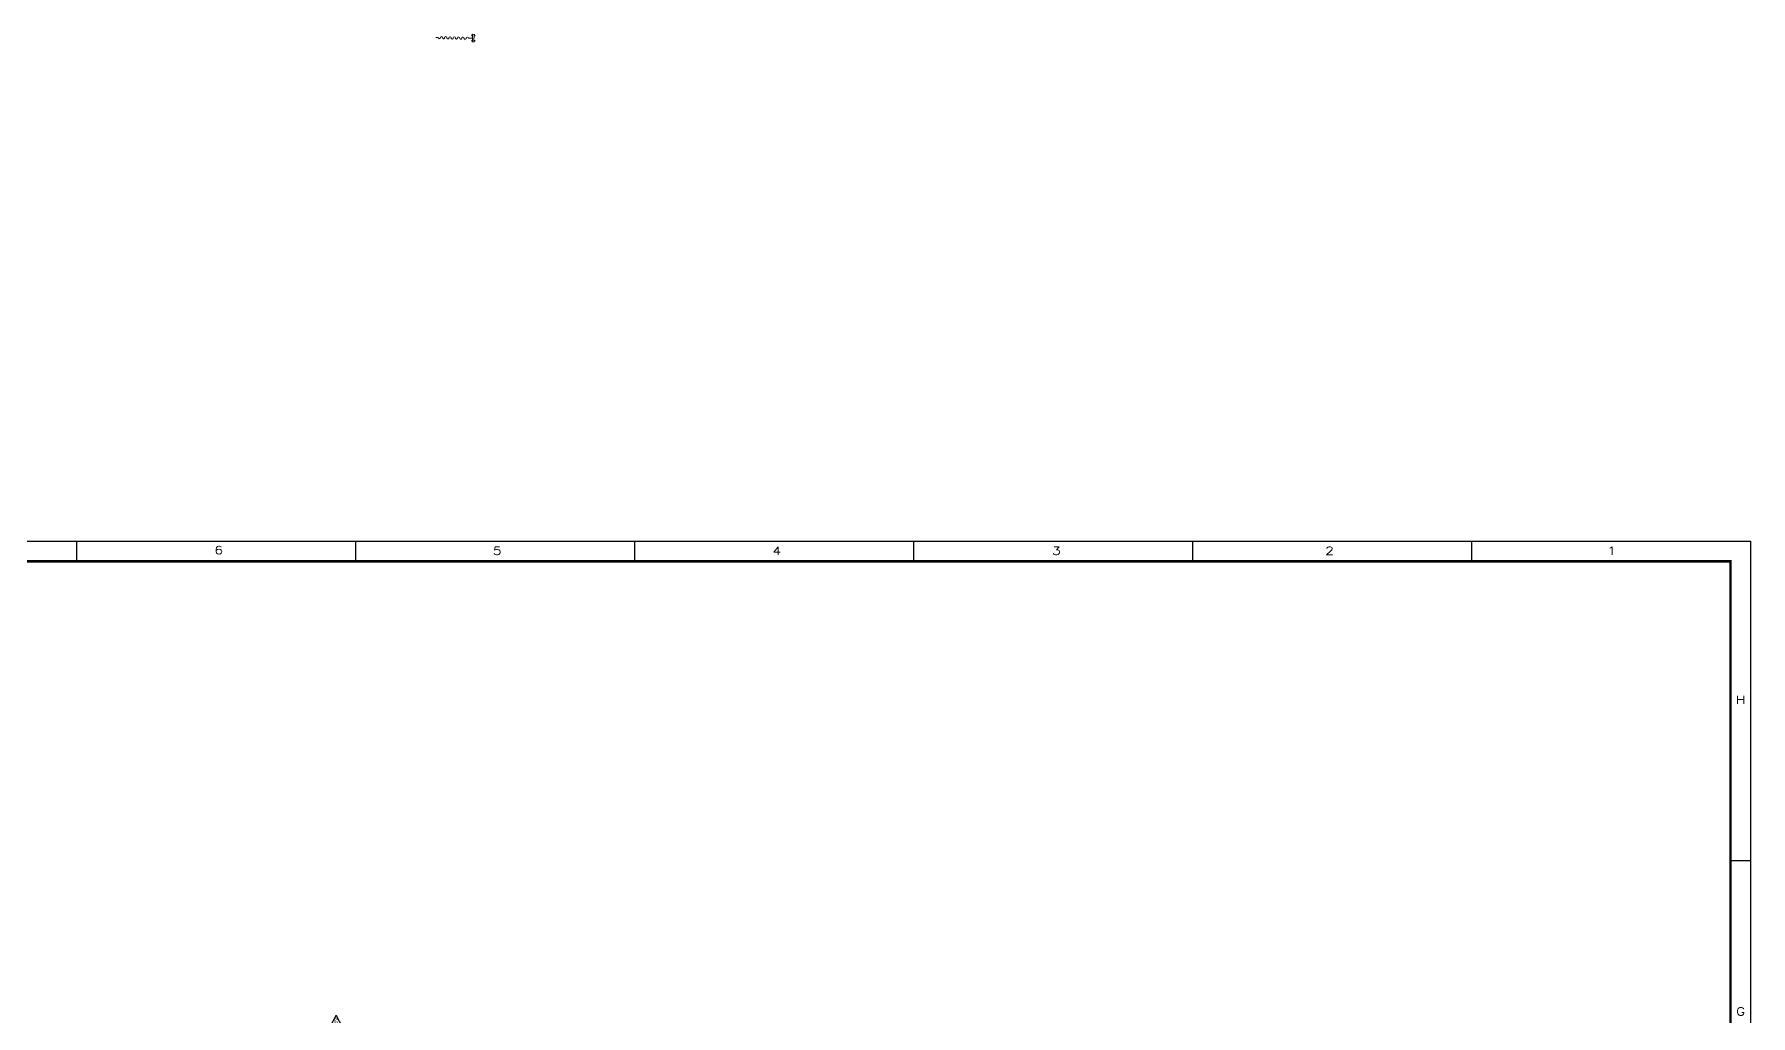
# Model space of a CAD drawing. Header units: millimetres. Extents: x -6754 to 5895, y -4820 to 1016.
# Drawn here: x -2584 to -1095, y -888 to -37 of the extents above; entities that cross this region are included whole.
import ezdxf
from ezdxf.enums import TextEntityAlignment as Align

# ---------------------------------------------------------------- set-up
doc = ezdxf.new("R2010")
doc.units = ezdxf.units.MM
doc.layers.get('0').update_dxf_attribs({"linetype": 'CONTINUOUS'})
for name, color, linetype in [('A---CREFD------', 7, 'CONTINUOUS'), ('A---CREFD-TEXT-25-35', 2, 'CONTINUOUS'), ('P---PLINB-CHWR041', 7, 'CONTINUOUS'), ('TRANS_IN', 7, 'CONTINUOUS')]:
    doc.layers.add(name, color=color, linetype=linetype)
doc.styles.add('ISO', font='isocp')
doc.styles.add('ROMANS', font='romans.shx')
doc.styles.get("Standard").update_dxf_attribs({"font": 'arial.ttf'})

# ---------------------------------------------------------------- blocks, each defined once
blk = doc.blocks.new('phi-a1praj')
at = {"color": 7}
for p, q in [((429.08, 589.03), (429.08, 594)), ((497.73, 589.03), (497.73, 594)), ((566.39, 589.03), (566.39, 594)), ((635.04, 589.03), (635.04, 594)), ((703.69, 589.03), (703.69, 594)), ((772.35, 589.03), (772.35, 594)), ((836.03, 589.03), (25.12, 589.03)), ((836.03, 4.97), (836.03, 589.03)), ((836.03, 515.4), (841, 515.4))]:
    blk.add_line(p, q, dxfattribs=at)
blk.add_lwpolyline([(0, 594), (841, 594), (841, 0), (0, 0)], close=True)
at = {"color": 7, "const_width": 0.597}
blk.add_lwpolyline([(836.03, 4.97), (836.03, 589.03), (25.12, 589.03), (25.12, 4.97)], close=True, dxfattribs=at)
at = {"color": 7, "style": 'ROMANS', "width": 1.25}
for s, p in [('6', (463.99, 591.8)), ('5', (532.53, 591.64)), ('4', (601.33, 591.64)), ('3', (670.17, 591.64)), ('2', (737.37, 591.64)), ('1', (806.8, 591.64)), ('H', (838.54, 554.97)), ('G', (838.54, 478.27))]:
    blk.add_text(s, height=1.99, dxfattribs=at).set_placement(p, align=Align.MIDDLE)
at = {"style": 'ISO', "flags": 1}
for tag, p in [('$UR', (836.03, 589.03)), ('$LL', (25.12, 4.97)), ('$INSERT', (836.03, 4.97))]:
    blk.add_attdef(tag, p, '', height=2.5, dxfattribs=at)
blk = doc.blocks.new('TYDTY')
at = {"layer": 'TRANS_IN', "linetype": 'Continuous'}
blk.add_lwpolyline([(13524, 989.3), (13524, 979.3), (13574.7, 979.3), (13584, 984.3), (13574.7, 989.3)], close=True, dxfattribs=at)
blk = doc.blocks.new('phi_15404647764')
at = {"color": 0, "linetype": 'ByBlock'}
blk.add_blockref('TYDTY', (-13584, -984.3), dxfattribs=at)
at = {"color": 7}
for tag, p in [('USAGE', (-53.5, -3.1)), ('MEDIA', (-53.3, 1))]:
    blk.add_attdef(tag, p, '', height=3.2, dxfattribs=at)
at = {"flags": 1}
blk.add_attdef('PHI_CONNECTIONPOINT', (0, 0), '', height=0.1, dxfattribs=at)

msp = doc.modelspace()

# ---------------------------------------------------------------- linework, layer by layer
at = {"color": 8, "lineweight": 5}
for p, q in [((-2233.7, -39.8), (-2235.8, -39.8)), ((-2207.6, -40.3, 0.9), (-2204.1, -40.4, 1)), ((-2204.7, -42.5), (-2204.7, -41.9)), ((-2204.7, -42.5), (-2204.7, -41.9)), ((-2204.1, -43.5), (-2204.7, -42.5)), ((-2204, -36.9), (-2204.6, -37.8)), ((-2204.6, -37.8), (-2204.6, -38.5)), ((-2204.6, -37.8), (-2204.6, -38.5)), ((-2202.7, -43.5), (-2204.1, -43.5)), ((-2202.6, -37), (-2204, -36.9)), ((-2202.7, -43.5), (-2202.1, -42.6)), ((-2202.6, -37), (-2202, -37.9)), ((-2202.1, -42.6), (-2202.1, -41.9)), ((-2202, -37.9), (-2202, -38.6))]:
    msp.add_line(p, q, dxfattribs=at)
for points in [[(-2204, -37.7), (-2204.1, -42.7)], [(-2202.6, -37.7), (-2202.7, -42.7)]]:
    msp.add_lwpolyline(points, dxfattribs=at)
for centre, start, end in [((-2232.8, -39.8), 178.8208, 358.8208), ((-2230.9, -39.9), 358.8208, 178.8208), ((-2229, -39.9), 178.8208, 358.8208), ((-2227.2, -39.9), 358.8208, 178.8208), ((-2225.3, -40), 178.8208, 358.8208), ((-2223.5, -40), 358.8208, 178.8208), ((-2221.6, -40.1), 178.8208, 358.8208), ((-2219.7, -40.1), 358.8208, 178.8208), ((-2219.7, -40.1), 358.8208, 178.8208), ((-2217.9, -40.1), 178.8208, 358.8208), ((-2216, -40.2), 358.8208, 178.8208), ((-2214.1, -40.2), 178.8208, 358.8208), ((-2212.3, -40.2), 358.8208, 178.8208), ((-2210.4, -40.3), 178.8208, 358.8208), ((-2208.5, -40.3), 358.8208, 178.8208)]:
    msp.add_arc(centre, 0.933, start, end, dxfattribs=at)
at = {"layer": 'P---PLINB-CHWR041', "color": 5, "linetype": 'Continuous', "ltscale": 0.1}
msp.add_lwpolyline([(-2322.3, -887.9), (-2322.3, -887.8)], dxfattribs=at)

# ---------------------------------------------------------------- block references
at = {"xscale": 3.524766200065415, "yscale": 3.524766200065415, "zscale": 3.524766200065415}
msp.add_blockref('phi-a1praj', (-4059.6, -2570.3), dxfattribs=at)
at = {"layer": 'A---CREFD------'}
ref = msp.add_blockref('phi_15404647764', (-2322.3, -887.9), dxfattribs=dict(at, xscale=-1, rotation=270))
ref.add_attrib('MEDIA', 'CHILLED WATER RETURN', (-2320.8, -946.4), dxfattribs={"layer": 'A---CREFD-TEXT-25-35', "color": 7, "height": 3.2, "rotation": 90, "width": 0.8})

doc.saveas('drawing.dxf')
